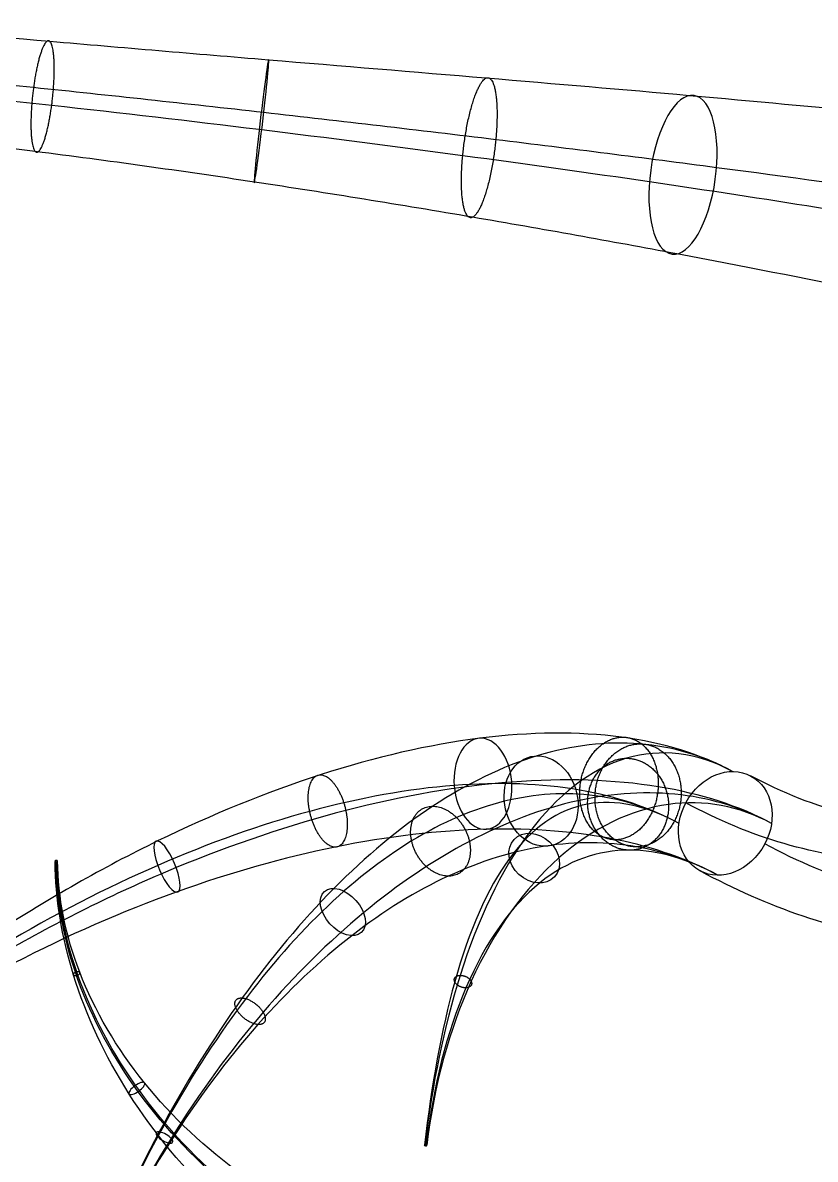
# Model space of a CAD drawing. Header units: millimetres. Extents: x -36.9 to 35.7, y -22.6 to 36.8.
# Drawn here: x -26.24 to -20.23, y -11.95 to -3.34 of the extents above; entities that cross this region are included whole.
import ezdxf

# ---------------------------------------------------------------- set-up
doc = ezdxf.new("R2010")
doc.units = ezdxf.units.MM
doc.header["$MEASUREMENT"] = 0
doc.layers.add('Default', color=18, linetype='Continuous', true_color=0x000000)

msp = doc.modelspace()

# ---------------------------------------------------------------- linework, layer by layer
at = {"layer": 'Default', "extrusion": (0.992991, -0.116413, -0.020397)}
msp.add_circle((-6.8987, 48.0308, -24.7756), 0.4702, dxfattribs=at)
at = {"layer": 'Default', "extrusion": (0.904647, -0.125331, -0.407315)}
msp.add_circle((-7.3606, 35.3432, -38.1219), 0.607, dxfattribs=at)
at = {"layer": 'Default', "extrusion": (0.771906, 0.059728, -0.632925)}
msp.add_circle((-7.3233, 23.2169, -49.1889), 0.3458, dxfattribs=at)
at = {"layer": 'Default', "extrusion": (-0.585288, -0.135824, 0.799368)}
msp.add_circle((3.9538, 10.4536, 53.5574), 0.3458, dxfattribs=at)
at = {"layer": 'Default', "extrusion": (-0.493961, 0.266616, 0.827598)}
msp.add_circle((18.2123, 14.8397, 46.7118), 0.408, dxfattribs=at)
msp.add_circle((18.2123, 14.8397, 46.7118), 0.408, dxfattribs=at)
msp.add_circle((18.2123, 14.8397, 46.7118), 0.408, dxfattribs=at)
msp.add_circle((18.2123, 14.8397, 46.7118), 0.408, dxfattribs=at)
at = {"layer": 'Default', "extrusion": (-0.399705, -0.429405, 0.809844)}
msp.add_circle((-9.7822, 11.0498, 53.2945), 0.209, dxfattribs=at)
at = {"layer": 'Default', "extrusion": (0.878757, 0.372834, -0.297961)}
msp.add_circle((0.8621, 40.1356, -40.7631), 0.209, dxfattribs=at)
at = {"layer": 'Default', "extrusion": (-0.009215, 0.806669, -0.590931)}
msp.add_circle((26.0964, 29.7492, -33.4377), 0.01, dxfattribs=at)
at = {"layer": 'Default', "extrusion": (-0.576476, -0.515026, 0.634369)}
msp.add_circle((-8.3509, 23.8579, 51.2395), 0.209, dxfattribs=at)
at = {"layer": 'Default', "extrusion": (-0.546881, 0.763206, -0.344148)}
msp.add_circle((27.2772, 43.9428, -10.2471), 0.0722, dxfattribs=at)
at = {"layer": 'Default', "extrusion": (0.469031, 0.806108, -0.360833)}
msp.add_circle((15.8255, 40.4724, -40.1547), 0.0722, dxfattribs=at)
at = {"layer": 'Default', "extrusion": (0.108137, 0.913453, -0.392314)}
msp.add_circle((21.6349, 41.7703, -33.5685), 0.01, dxfattribs=at)
at = {"layer": 'Default'}
for points, knots in [([(-16.8557, -4.4263, 43.0185), (-17.0385, -4.3798, 43.528), (-17.5102, -4.2881, 44.5207), (-18.5032, -4.1539, 45.8459), (-19.7429, -4.0211, 46.9467), (-21.168, -3.889, 47.7746), (-22.7295, -3.7559, 48.306), (-24.3779, -3.6197, 48.5167), (-26.035, -3.4803, 48.3895), (-27.096, -3.3845, 48.0851), (-27.6006, -3.3358, 47.8833)], [0, 0, 0, 0, 1.644359, 3.322211, 5.000064, 6.644423, 8.288782, 9.966634, 11.644487, 13.288846, 13.288846, 13.288846, 13.288846]), ([(-16.1204, -5.2293, 43.3558), (-16.3227, -5.1779, 43.9195), (-16.8559, -5.0629, 45.0122), (-17.9868, -4.865, 46.4399), (-19.3845, -4.6517, 47.5869), (-20.9636, -4.4343, 48.4098), (-22.6599, -4.2198, 48.8992), (-24.4175, -4.0142, 49.0482), (-26.1605, -3.8253, 48.8599), (-27.2723, -3.7138, 48.5258), (-27.804, -3.6626, 48.3132)], [0, 0, 0, 0, 1.644359, 3.322211, 5.000064, 6.644423, 8.288782, 9.966634, 11.644487, 13.288846, 13.288846, 13.288846, 13.288846]), ([(-17.6376, -5.2293, 42.8111), (-17.8043, -5.1869, 43.2755), (-18.2222, -5.0922, 44.184), (-19.0907, -4.9256, 45.4199), (-20.1851, -4.74, 46.4764), (-21.4666, -4.5433, 47.3016), (-22.9003, -4.342, 47.8613), (-24.444, -4.1438, 48.1173), (-26.0198, -3.9604, 48.0365), (-27.036, -3.8551, 47.7558), (-27.5181, -3.8086, 47.563)], [0, 0, 0, 0, 1.644359, 3.322211, 5.000064, 6.644423, 8.288782, 9.966634, 11.644487, 13.288846, 13.288846, 13.288846, 13.288846]), ([(-16.9023, -6.0324, 43.1484), (-17.0885, -5.985, 43.667), (-17.5679, -5.867, 44.6755), (-18.5743, -5.6368, 46.0139), (-19.8268, -5.3707, 47.1165), (-21.2622, -5.0885, 47.9369), (-22.8307, -4.8059, 48.4544), (-24.4836, -4.5383, 48.6488), (-26.1453, -4.3054, 48.507), (-27.2123, -4.1844, 48.1965), (-27.7215, -4.1353, 47.9929)], [0, 0, 0, 0, 1.644359, 3.322211, 5.000064, 6.644423, 8.288782, 9.966634, 11.644487, 13.288846, 13.288846, 13.288846, 13.288846]), ([(-14.5072, -6.5355, 37.8719), (-14.9567, -7.1169, 38.4728), (-15.9281, -8.159, 39.7835), (-17.5306, -9.1994, 42.0324), (-19.1896, -9.5698, 44.4937), (-20.2433, -9.3062, 46.1753), (-20.7269, -9.0449, 46.9855)], [0, 0, 0, 0, 3.025738, 6.136301, 9.246863, 12.272601, 12.272601, 12.272601, 12.272601]), ([(-15.2171, -6.8494, 37.0372), (-15.6858, -7.4558, 37.6638), (-16.6549, -8.52, 39.0821), (-18.1657, -9.5172, 41.547), (-19.7058, -9.813, 44.1874), (-20.7228, -9.5169, 45.9325), (-21.2164, -9.2503, 46.7595)], [0, 0, 0, 0, 3.025738, 6.136301, 9.246863, 12.272601, 12.272601, 12.272601, 12.272601]), ([(-13.7973, -7.3801, 37.5857), (-14.2836, -8.0094, 38.2359), (-15.3766, -9.0791, 39.6729), (-17.1886, -9.9916, 42.0915), (-19.0048, -10.1737, 44.6517), (-20.1143, -9.8331, 46.3751), (-20.6171, -9.5617, 47.2175)], [0, 0, 0, 0, 3.025738, 6.136301, 9.246863, 12.272601, 12.272601, 12.272601, 12.272601]), ([(-14.5072, -7.694, 36.751), (-15.0127, -8.3483, 37.4268), (-16.1033, -9.4401, 38.9714), (-17.8237, -10.3094, 41.6061), (-19.521, -10.4168, 44.3453), (-20.5938, -10.0439, 46.1322), (-21.1066, -9.7671, 46.9915)], [0, 0, 0, 0, 3.025738, 6.136301, 9.246863, 12.272601, 12.272601, 12.272601, 12.272601]), ([(-20.861, -9.0128, 46.8951), (-21.1026, -8.8823, 47.2999), (-21.6796, -8.7055, 48.0976), (-22.7548, -8.7155, 49.148), (-23.9656, -8.9951, 49.9776), (-25.2217, -9.5077, 50.5385), (-26.4637, -10.214, 50.8178), (-27.6383, -11.0777, 50.8041), (-28.6757, -12.0402, 50.499), (-29.2454, -12.7076, 50.1198), (-29.4924, -13.0354, 49.8944)], [0, 0, 0, 0, 1.403188, 2.847143, 4.291097, 5.694285, 7.097473, 8.541428, 9.985382, 11.38857, 11.38857, 11.38857, 11.38857]), ([(-20.861, -9.0128, 46.8951), (-21.082, -8.8933, 47.2654), (-21.5616, -8.7521, 48.0269), (-22.3401, -8.8453, 49.1446), (-23.132, -9.23, 50.173), (-23.8928, -9.8651, 51.0589), (-24.5969, -10.7091, 51.7784), (-25.2238, -11.7253, 52.3127), (-25.7502, -12.8612, 52.6443), (-26.0272, -13.6652, 52.7309), (-26.1456, -14.069, 52.7416)], [0, 0, 0, 0, 1.260792, 2.549548, 3.838304, 5.099096, 6.359888, 7.648645, 8.937401, 10.198193, 10.198193, 10.198193, 10.198193]), ([(-20.861, -9.0128, 46.8951), (-21.1312, -8.8663, 47.3476), (-21.703, -8.8051, 48.3485), (-22.4456, -9.3959, 49.7742), (-22.9576, -10.4867, 50.8951), (-23.1381, -11.3853, 51.4029), (-23.1922, -11.8424, 51.5993)], [0, 0, 0, 0, 1.499023, 3.101241, 4.703458, 6.202482, 6.202482, 6.202482, 6.202482]), ([(-20.5664, -9.406, 47.1976), (-20.809, -9.2749, 47.6042), (-21.3974, -9.0855, 48.3963), (-22.5101, -9.0505, 49.4153), (-23.7708, -9.2678, 50.1971), (-25.081, -9.71, 50.7017), (-26.375, -10.3454, 50.9234), (-27.5939, -11.1457, 50.8582), (-28.6616, -12.0624, 50.5163), (-29.2391, -12.7176, 50.1275), (-29.4862, -13.0454, 49.9022)], [0, 0, 0, 0, 1.403188, 2.847143, 4.291097, 5.694285, 7.097473, 8.541428, 9.985382, 11.38857, 11.38857, 11.38857, 11.38857]), ([(-21.2671, -9.406, 46.7794), (-21.4865, -9.2875, 47.1469), (-21.9982, -9.1159, 47.8755), (-22.9479, -9.0796, 48.8675), (-24.041, -9.2753, 49.6958), (-25.2139, -9.6915, 50.3035), (-26.4168, -10.3105, 50.658), (-27.5931, -11.1121, 50.7235), (-28.6547, -12.0452, 50.4755), (-29.2358, -12.7094, 50.1096), (-29.4822, -13.0364, 49.8847)], [0, 0, 0, 0, 1.403188, 2.847143, 4.291097, 5.694285, 7.097473, 8.541428, 9.985382, 11.38857, 11.38857, 11.38857, 11.38857]), ([(-21.2671, -9.406, 46.7794), (-21.4715, -9.2956, 47.1218), (-21.9029, -9.1536, 47.8299), (-22.5891, -9.1956, 48.8965), (-23.2905, -9.496, 49.9152), (-23.9778, -10.0371, 50.8321), (-24.6319, -10.7977, 51.6123), (-25.2323, -11.7558, 52.2197), (-25.7502, -12.8649, 52.6128), (-26.0271, -13.6665, 52.7168), (-26.1453, -14.0695, 52.7275)], [0, 0, 0, 0, 1.260792, 2.549548, 3.838304, 5.099096, 6.359888, 7.648645, 8.937401, 10.198193, 10.198193, 10.198193, 10.198193]), ([(-20.5664, -9.406, 47.1976), (-20.7772, -9.2922, 47.5507), (-21.2434, -9.1459, 48.2678), (-22.0273, -9.1903, 49.3112), (-22.851, -9.4987, 50.2734), (-23.6658, -10.0483, 51.1103), (-24.4384, -10.8134, 51.7991), (-25.1368, -11.7696, 52.3185), (-25.7204, -12.8717, 52.6453), (-26.0137, -13.6697, 52.7313), (-26.132, -14.073, 52.742)], [0, 0, 0, 0, 1.260792, 2.549548, 3.838304, 5.099096, 6.359888, 7.648645, 8.937401, 10.198193, 10.198193, 10.198193, 10.198193]), ([(-21.2671, -9.406, 46.7794), (-21.5165, -9.2711, 47.1971), (-21.9985, -9.1687, 48.1378), (-22.5828, -9.5818, 49.5846), (-22.9881, -10.5199, 50.8247), (-23.1436, -11.3904, 51.3911), (-23.1975, -11.847, 51.5871)], [0, 0, 0, 0, 1.499023, 3.101241, 4.703458, 6.202482, 6.202482, 6.202482, 6.202482]), ([(-20.5664, -9.406, 47.1976), (-20.8107, -9.274, 47.6068), (-21.365, -9.1729, 48.4798), (-22.2064, -9.578, 49.7667), (-22.8816, -10.5142, 50.8709), (-23.1253, -11.3893, 51.3992), (-23.1792, -11.8458, 51.595)], [0, 0, 0, 0, 1.499023, 3.101241, 4.703458, 6.202482, 6.202482, 6.202482, 6.202482]), ([(-20.9725, -9.7992, 47.0819), (-21.1929, -9.6802, 47.4512), (-21.716, -9.4959, 48.1741), (-22.7032, -9.4146, 49.1348), (-23.8462, -9.548, 49.9153), (-25.0732, -9.8938, 50.4668), (-26.3281, -10.4419, 50.7636), (-27.5487, -11.1801, 50.7775), (-28.6407, -12.0674, 50.4928), (-29.2295, -12.7194, 50.1174), (-29.4759, -13.0465, 49.8925)], [0, 0, 0, 0, 1.403188, 2.847143, 4.291097, 5.694285, 7.097473, 8.541428, 9.985382, 11.38857, 11.38857, 11.38857, 11.38857]), ([(-20.9725, -9.7992, 47.0819), (-21.1666, -9.6944, 47.4071), (-21.5846, -9.5475, 48.0708), (-22.2763, -9.5406, 49.0631), (-23.0095, -9.7647, 50.0156), (-23.7509, -10.2204, 50.8834), (-24.4735, -10.9021, 51.633), (-25.1453, -11.8001, 52.2255), (-25.7204, -12.8754, 52.6137), (-26.0137, -13.6709, 52.7173), (-26.1317, -14.0734, 52.7279)], [0, 0, 0, 0, 1.260792, 2.549548, 3.838304, 5.099096, 6.359888, 7.648645, 8.937401, 10.198193, 10.198193, 10.198193, 10.198193]), ([(-20.9725, -9.7992, 47.0819), (-21.196, -9.6787, 47.4563), (-21.6606, -9.5365, 48.2691), (-22.3437, -9.7639, 49.5771), (-22.9122, -10.5473, 50.8005), (-23.1308, -11.3944, 51.3874), (-23.1845, -11.8504, 51.5827)], [0, 0, 0, 0, 1.499023, 3.101241, 4.703458, 6.202482, 6.202482, 6.202482, 6.202482]), ([(-19.9581, -13.0274, 43.4651), (-20.1955, -13.2098, 43.6944), (-20.7678, -13.4954, 44.1437), (-21.8024, -13.6198, 44.688), (-22.894, -13.4285, 45.0386), (-23.9148, -12.9697, 45.1705), (-24.7963, -12.3005, 45.0916), (-25.4788, -11.4718, 44.8089), (-25.8982, -10.5699, 44.3511), (-25.9935, -9.9751, 43.9609), (-25.9966, -9.695, 43.7557)], [0, 0, 0, 0, 1.039523, 2.128408, 3.217292, 4.256816, 5.296339, 6.385224, 7.474108, 8.513631, 8.513631, 8.513631, 8.513631]), ([(-19.8167, -12.6702, 43.8957), (-20.0511, -12.8504, 44.1221), (-20.6205, -13.1429, 44.553), (-21.6609, -13.3072, 45.043), (-22.7692, -13.1764, 45.3234), (-23.8155, -12.7863, 45.38), (-24.728, -12.1851, 45.2274), (-25.4422, -11.4148, 44.8791), (-25.8861, -10.5524, 44.3741), (-25.988, -9.9673, 43.9714), (-25.9912, -9.6873, 43.7662)], [0, 0, 0, 0, 1.039523, 2.128408, 3.217292, 4.256816, 5.296339, 6.385224, 7.474108, 8.513631, 8.513631, 8.513631, 8.513631]), ([(-20.3834, -12.6702, 43.3086), (-20.5853, -12.8253, 43.5035), (-21.0598, -13.078, 43.8914), (-21.9228, -13.2306, 44.3952), (-22.8721, -13.1287, 44.765), (-23.8138, -12.7819, 44.9594), (-24.6814, -12.2142, 44.9613), (-25.3997, -11.4521, 44.7522), (-25.869, -10.5731, 44.3383), (-25.9805, -9.9772, 43.9557), (-25.9836, -9.6981, 43.7513)], [0, 0, 0, 0, 1.039523, 2.128408, 3.217292, 4.256816, 5.296339, 6.385224, 7.474108, 8.513631, 8.513631, 8.513631, 8.513631]), ([(-20.242, -12.3131, 43.7391), (-20.4409, -12.4659, 43.9312), (-20.9125, -12.7255, 44.3007), (-21.7813, -12.918, 44.7502), (-22.7473, -12.8765, 45.0499), (-23.7145, -12.5986, 45.1689), (-24.6131, -12.0988, 45.0971), (-25.3631, -11.3952, 44.8224), (-25.857, -10.5556, 44.3614), (-25.9751, -9.9693, 43.9662), (-25.9781, -9.6904, 43.7618)], [0, 0, 0, 0, 1.039523, 2.128408, 3.217292, 4.256816, 5.296339, 6.385224, 7.474108, 8.513631, 8.513631, 8.513631, 8.513631])]:
    msp.add_open_spline(points, degree=3, knots=knots, dxfattribs=at)
at = {"layer": 'Default', "extrusion": (-0.97804, 0.104729, -0.180195)}
msp.add_rational_spline([(-26.1603, -3.8276, 48.8053), (-26.1048, -3.4107, 48.7462), (-26.0359, -3.4786, 48.3325), (-25.9669, -3.5464, 47.9189), (-26.0225, -3.9634, 47.9781), (-26.078, -4.3803, 48.0372), (-26.147, -4.3125, 48.4509), (-26.2159, -4.2446, 48.8645), (-26.1603, -3.8276, 48.8053)], [1, 0.707106781187, 1, 0.707106781187, 1, 0.707106781187, 1, 0.707106781187, 1], degree=2, knots=[0, 0, 0, 1.266062, 1.266062, 2.532124, 2.532124, 3.798186, 3.798186, 5.064247, 5.064247, 5.064247], dxfattribs=at)
at = {"layer": 'Default', "extrusion": (-0.96763, 0.123371, 0.220162)}
msp.add_rational_spline([(-22.6566, -4.2229, 48.8399), (-22.6063, -3.6959, 48.7659), (-22.7314, -3.7564, 48.2497), (-22.8566, -3.817, 47.7334), (-22.907, -4.3441, 47.8075), (-22.9573, -4.8712, 47.8815), (-22.8321, -4.8106, 48.3978), (-22.707, -4.75, 48.914), (-22.6566, -4.2229, 48.8399)], [1, 0.707106781187, 1, 0.707106781187, 1, 0.707106781187, 1, 0.707106781187, 1], degree=2, knots=[0, 0, 0, 1.266062, 1.266062, 2.532124, 2.532124, 3.798186, 3.798186, 5.064247, 5.064247, 5.064247], dxfattribs=at)
at = {"layer": 'Default'}
for points in [[(-14.5072, -6.5355, 37.8719), (-15.5098, -7.8324, 39.2128), (-17.6544, -10.7388, 41.4601), (-19.9874, -13.8684, 43.0375), (-21.2043, -15.422, 43.7375)], [(-15.2171, -6.8494, 37.0372), (-16.1891, -8.1067, 38.3367), (-18.104, -10.8656, 40.7348), (-20.2627, -13.9193, 42.5325), (-21.4629, -15.4515, 43.2226)], [(-15.2171, -6.8494, 37.0372), (-16.0018, -7.8644, 38.0862), (-17.5394, -9.8695, 40.2489), (-19.3634, -11.685, 42.3986), (-20.4165, -12.4933, 43.415)], [(-13.7973, -7.3801, 37.5857), (-14.79, -8.6642, 38.9132), (-17.0923, -11.3395, 41.2134), (-19.6008, -14.261, 42.866), (-20.8124, -15.8078, 43.5628)], [(-14.5072, -7.694, 36.751), (-15.4693, -8.9385, 38.0372), (-17.5419, -11.4663, 40.4881), (-19.8761, -14.3119, 42.361), (-21.071, -15.8372, 43.0478)]]:
    msp.add_open_spline(points, degree=3, dxfattribs=at)
at = {"layer": 'Default', "extrusion": (-0.649223, 0.10879, 0.752777)}
msp.add_rational_spline([(-21.4254, -9.1286, 48.3568), (-21.4073, -8.7398, 48.3161), (-21.7044, -8.7526, 48.0617), (-22.0016, -8.7653, 47.8073), (-22.0196, -9.1542, 47.848), (-22.0377, -9.543, 47.8886), (-21.7405, -9.5302, 48.143), (-21.4434, -9.5174, 48.3974), (-21.4254, -9.1286, 48.3568)], [1, 0.707106781187, 1, 0.707106781187, 1, 0.707106781187, 1, 0.707106781187, 1], degree=2, knots=[0, 0, 0, 0.640885, 0.640885, 1.28177, 1.28177, 1.922655, 1.922655, 2.56354, 2.56354, 2.56354], dxfattribs=at)
at = {"layer": 'Default', "extrusion": (-0.551044, 0.069063, 0.831614)}
msp.add_rational_spline([(-21.2516, -9.1905, 48.2541), (-21.2393, -8.8002, 48.2298), (-21.5655, -8.8033, 48.0139), (-21.8918, -8.8064, 47.798), (-21.9041, -9.1967, 47.8222), (-21.9164, -9.587, 47.8465), (-21.5902, -9.5839, 48.0624), (-21.2639, -9.5808, 48.2783), (-21.2516, -9.1905, 48.2541)], [1, 0.707106781187, 1, 0.707106781187, 1, 0.707106781187, 1, 0.707106781187, 1], degree=2, knots=[0, 0, 0, 0.640885, 0.640885, 1.28177, 1.28177, 1.922655, 1.922655, 2.56354, 2.56354, 2.56354], dxfattribs=at)
at = {"layer": 'Default', "extrusion": (0.478812, 0.075151, -0.874695)}
msp.add_rational_spline([(-21.3467, -9.2623, 48.4451), (-21.3581, -8.9137, 48.4687), (-21.6648, -8.9125, 48.301), (-21.9714, -8.9112, 48.1332), (-21.9599, -9.2597, 48.1096), (-21.9484, -9.6082, 48.0859), (-21.6418, -9.6095, 48.2537), (-21.3352, -9.6108, 48.4214), (-21.3467, -9.2623, 48.4451)], [1, 0.707106781187, 1, 0.707106781187, 1, 0.707106781187, 1, 0.707106781187, 1], degree=2, knots=[0, 0, 0, 0.640885, 0.640885, 1.28177, 1.28177, 1.922655, 1.922655, 2.56354, 2.56354, 2.56354], dxfattribs=at)
at = {"layer": 'Default', "extrusion": (0.849962, 0.224795, -0.476478)}
msp.add_rational_spline([(-23.7934, -9.309, 50.1581), (-23.8501, -9.0351, 50.186), (-23.9869, -9.0384, 49.9405), (-24.1237, -9.0416, 49.695), (-24.0669, -9.3155, 49.667), (-24.0102, -9.5893, 49.639), (-23.8734, -9.5861, 49.8845), (-23.7366, -9.5828, 50.1301), (-23.7934, -9.309, 50.1581)], [1, 0.707106781187, 1, 0.707106781187, 1, 0.707106781187, 1, 0.707106781187, 1], degree=2, knots=[0, 0, 0, 0.640885, 0.640885, 1.28177, 1.28177, 1.922655, 1.922655, 2.56354, 2.56354, 2.56354], dxfattribs=at)
at = {"layer": 'Default', "extrusion": (0.593668, 0.334709, -0.731797)}
msp.add_rational_spline([(-22.8565, -9.5425, 50.2601), (-22.9147, -9.2775, 50.3342), (-23.1335, -9.276, 50.1574), (-23.3522, -9.2746, 49.9806), (-23.2941, -9.5397, 49.9065), (-23.2359, -9.8048, 49.8324), (-23.0172, -9.8062, 50.0093), (-22.7984, -9.8076, 50.1861), (-22.8565, -9.5425, 50.2601)], [1, 0.707106781187, 1, 0.707106781187, 1, 0.707106781187, 1, 0.707106781187, 1], degree=2, knots=[0, 0, 0, 0.640885, 0.640885, 1.28177, 1.28177, 1.922655, 1.922655, 2.56354, 2.56354, 2.56354], dxfattribs=at)
at = {"layer": 'Default', "extrusion": (-0.284756, 0.822417, -0.492487)}
msp.add_rational_spline([(-25.8242, -10.5558, 44.3035), (-25.8476, -10.5668, 44.2988), (-25.8569, -10.5566, 44.3212), (-25.8662, -10.5463, 44.3437), (-25.8427, -10.5354, 44.3484), (-25.8192, -10.5244, 44.3531), (-25.8099, -10.5346, 44.3307), (-25.8007, -10.5449, 44.3082), (-25.8242, -10.5558, 44.3035)], [1, 0.707106781187, 1, 0.707106781187, 1, 0.707106781187, 1, 0.707106781187, 1], degree=2, knots=[0, 0, 0, 0.640885, 0.640885, 1.28177, 1.28177, 1.922655, 1.922655, 2.56354, 2.56354, 2.56354], dxfattribs=at)
at = {"layer": 'Default', "extrusion": (0.266114, 0.725504, -0.634687)}
msp.add_rational_spline([(-22.8427, -10.6036, 50.8418), (-22.8647, -10.5565, 50.8864), (-22.9269, -10.5585, 50.8579), (-22.9892, -10.5606, 50.8295), (-22.9672, -10.6077, 50.7848), (-22.9452, -10.6548, 50.7402), (-22.8829, -10.6527, 50.7687), (-22.8207, -10.6507, 50.7972), (-22.8427, -10.6036, 50.8418)], [1, 0.707106781187, 1, 0.707106781187, 1, 0.707106781187, 1, 0.707106781187, 1], degree=2, knots=[0, 0, 0, 0.640885, 0.640885, 1.28177, 1.28177, 1.922655, 1.922655, 2.56354, 2.56354, 2.56354], dxfattribs=at)
at = {"layer": 'Default', "extrusion": (-0.534897, -0.673555, 0.510107)}
msp.add_rational_spline([(-24.4198, -10.8379, 51.7657), (-24.4794, -10.7372, 51.8363), (-24.5783, -10.7299, 51.7422), (-24.6772, -10.7226, 51.6481), (-24.6176, -10.8233, 51.5776), (-24.558, -10.9241, 51.507), (-24.459, -10.9314, 51.6011), (-24.3601, -10.9387, 51.6952), (-24.4198, -10.8379, 51.7657)], [1, 0.707106781187, 1, 0.707106781187, 1, 0.707106781187, 1, 0.707106781187, 1], degree=2, knots=[0, 0, 0, 0.640885, 0.640885, 1.28177, 1.28177, 1.922655, 1.922655, 2.56354, 2.56354, 2.56354], dxfattribs=at)

doc.saveas('drawing.dxf')
